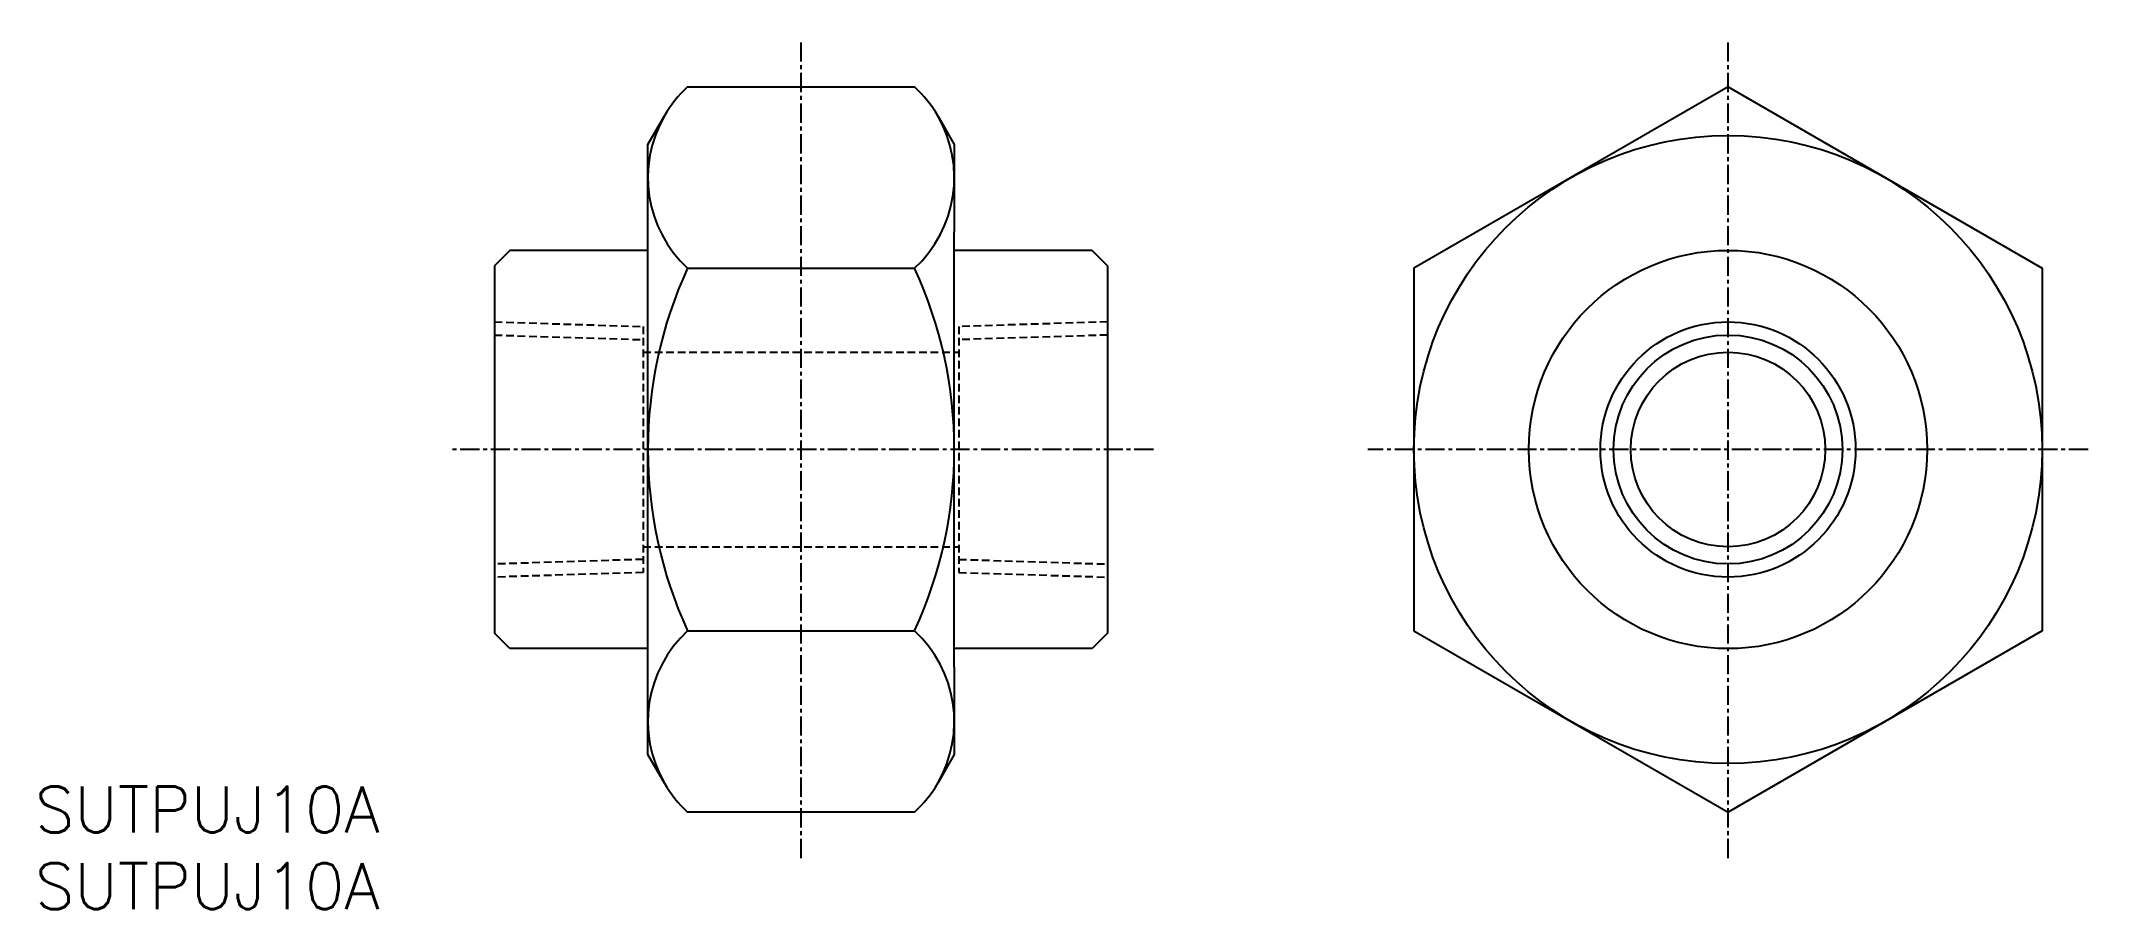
# Model space of a CAD drawing. Extents: x 0 to 134, y 0 to 57.
import ezdxf

# ---------------------------------------------------------------- set-up
doc = ezdxf.new("R2010")
doc.units = 0
doc.linetypes.add('CENTER', pattern=[2, 1.25, -0.25, 0.25, -0.25])
doc.linetypes.add('DASHED', pattern=[0.75, 0.5, -0.25])
doc.layers.get('0').update_dxf_attribs({"linetype": 'CONTINUOUS'})
doc.layers.add('CENTER', color=1, linetype='CENTER')
doc.styles.get("Standard").update_dxf_attribs({"font": 'txt.shx'})

# ---------------------------------------------------------------- blocks, each defined once
blk = doc.blocks.new('*U4')
at = {"color": 7, "linetype": 'CONTINUOUS'}
blk.add_text('SUTPUJ10A', height=3, dxfattribs=at).set_placement((0, 0))
blk = doc.blocks.new('*U5')
at = {"color": 7, "linetype": 'CONTINUOUS'}
blk.add_text('SUTPUJ10A', height=3, dxfattribs=at).set_placement((0, 5))

msp = doc.modelspace()

# ---------------------------------------------------------------- linework, layer by layer
at = {"color": 7, "linetype": 'CONTINUOUS'}
for p, q in [((42.59, 53.67), (57.41, 53.67)), ((110.5, 53.67), (90, 41.84)), ((110.5, 53.67), (131, 41.84)), ((40, 49.91), (41.08, 51.78)), ((58.92, 51.78), (60, 49.91)), ((40, 40.91), (40, 49.91)), ((60, 49.91), (60, 44.2)), ((60, 15.8), (60, 44.2)), ((31, 43), (30, 42)), ((40, 43), (31, 43)), ((69, 43), (60, 43)), ((69, 43), (70, 42)), ((30, 42), (30, 18)), ((42.59, 41.84), (57.41, 41.84)), ((70, 42), (70, 18)), ((90, 41.84), (90, 18.16)), ((131, 41.84), (131, 18.16)), ((40, 19.09), (40, 40.91)), ((40, 10.09), (40, 19.09)), ((31, 17), (30, 18)), ((42.59, 18.16), (57.41, 18.16)), ((70, 18), (69, 17)), ((90, 18.16), (110.5, 6.33)), ((131, 18.16), (110.5, 6.33)), ((40, 17), (31, 17)), ((69, 17), (60, 17)), ((60, 15.8), (60, 10.09)), ((41.08, 8.22), (40, 10.09)), ((60, 10.09), (58.92, 8.22)), ((57.41, 6.33), (42.59, 6.33))]:
    msp.add_line(p, q, dxfattribs=at)
at = {"color": 3, "linetype": 'DASHED'}
for p, q in [((30, 38.33), (39.7, 38.03)), ((30, 37.47), (39.7, 37.17)), ((39.7, 38.03), (39.7, 21.97)), ((70, 38.33), (60.3, 38.03)), ((60.3, 38.03), (60.3, 21.97)), ((70, 37.47), (60.3, 37.17)), ((39.7, 36.35), (60.3, 36.35)), ((39.7, 22.83), (30, 22.52)), ((39.7, 23.65), (60.3, 23.65)), ((60.3, 22.83), (70, 22.52)), ((39.7, 21.97), (30, 21.67)), ((60.3, 21.97), (70, 21.67))]:
    msp.add_line(p, q, dxfattribs=at)
at = {"color": 7, "linetype": 'CONTINUOUS'}
for radius in [20.5, 13, 7.47, 6.35]:
    msp.add_circle((110.5, 30), radius, dxfattribs=at)
at = {"color": 3, "linetype": 'CONTINUOUS'}
msp.add_circle((110.5, 30), 8.33, dxfattribs=at)
at = {"color": 7, "linetype": 'CONTINUOUS'}
for centre, radius, start, end in [((48.06, 47.75), 8.06, 132.7344, 150), ((51.94, 47.75), 8.06, 30, 47.2656), ((48.06, 47.75), 8.06, 150, 227.2656), ((51.94, 47.75), 8.06, 312.7344, 30), ((68.34, 30), 28.34, 155.318, 204.682), ((31.66, 30), 28.34, 335.318, 24.682), ((48.06, 12.25), 8.06, 132.7344, 210), ((51.94, 12.25), 8.06, 330, 47.2656), ((48.06, 12.25), 8.06, 210, 227.2656), ((51.94, 12.25), 8.06, 312.7344, 330)]:
    msp.add_arc(centre, radius, start, end, dxfattribs=at)
at = {"layer": 'CENTER', "color": 1, "linetype": 'CENTER'}
for p, q in [((50, 3.33), (50, 56.67)), ((110.5, 3.33), (110.5, 56.67)), ((73, 30), (27, 30)), ((134, 30), (87, 30))]:
    msp.add_line(p, q, dxfattribs=at)

# ---------------------------------------------------------------- block references
at = {"color": 7, "linetype": 'CONTINUOUS'}
for name in ['*U5', '*U4']:
    msp.add_blockref(name, (0, 0), dxfattribs=at)

doc.saveas('drawing.dxf')
